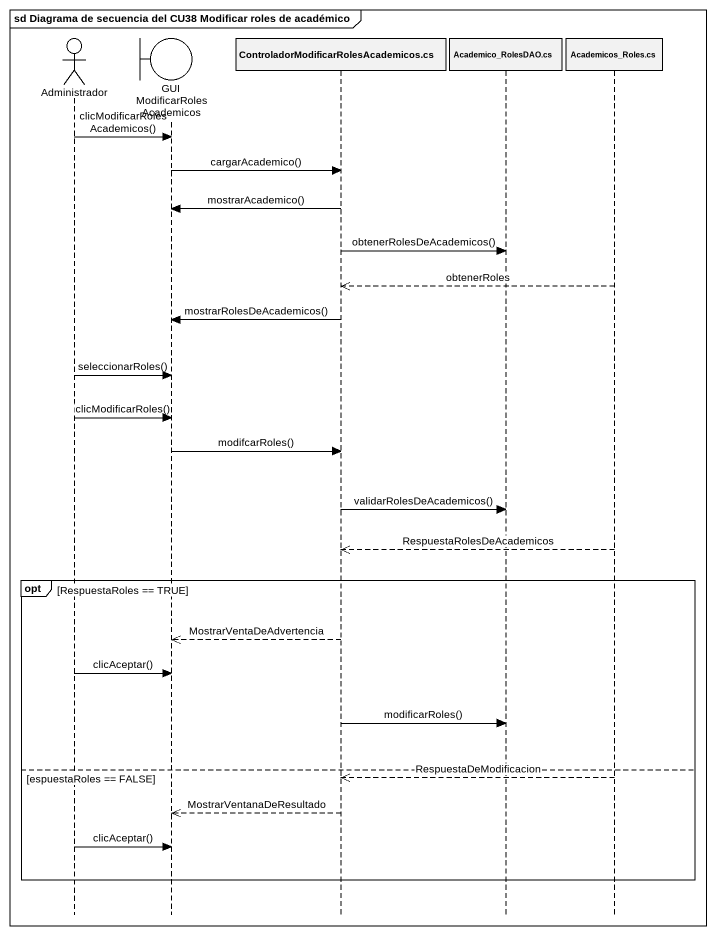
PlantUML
@startuml
mainframe sd Diagrama de secuencia del CU38 Modificar roles de académico
hide footbox
actor Administrador
boundary "GUI ModificarRolesAcademicos" as GUI_ModificarRolesAcademicos
participant "ControladorModificarRolesAcademicos.cs" as ControladorModificarRolesAca
participant "Academico_RolesDAO.cs" as Academico_RolesDAO_cs
participant "Academicos_Roles.cs" as Academicos_Roles_cs

Administrador -> GUI_ModificarRolesAcademicos : clicModificarRolesAcademicos()
GUI_ModificarRolesAcademicos -> ControladorModificarRolesAca : cargarAcademico()
ControladorModificarRolesAca -> GUI_ModificarRolesAcademicos : mostrarAcademico()
ControladorModificarRolesAca -> Academico_RolesDAO_cs : obtenerRolesDeAcademicos()
Academicos_Roles_cs -->> ControladorModificarRolesAca : obtenerRoles
ControladorModificarRolesAca -> GUI_ModificarRolesAcademicos : mostrarRolesDeAcademicos()
Administrador -> GUI_ModificarRolesAcademicos : seleccionarRoles()
Administrador -> GUI_ModificarRolesAcademicos : clicModificarRoles()
GUI_ModificarRolesAcademicos -> ControladorModificarRolesAca : modifcarRoles()
ControladorModificarRolesAca -> Academico_RolesDAO_cs : validarRolesDeAcademicos()
Academicos_Roles_cs -->> ControladorModificarRolesAca : RespuestaRolesDeAcademicos
opt RespuestaRoles == TRUE
  ControladorModificarRolesAca -->> GUI_ModificarRolesAcademicos : MostrarVentaDeAdvertencia
  Administrador -> GUI_ModificarRolesAcademicos : clicAceptar()
  ControladorModificarRolesAca -> Academico_RolesDAO_cs : modificarRoles()
else espuestaRoles == FALSE
  Academicos_Roles_cs -->> ControladorModificarRolesAca : RespuestaDeModificacion
  ControladorModificarRolesAca -->> GUI_ModificarRolesAcademicos : MostrarVentanaDeResultado
  Administrador -> GUI_ModificarRolesAcademicos : clicAceptar()
end
@enduml
